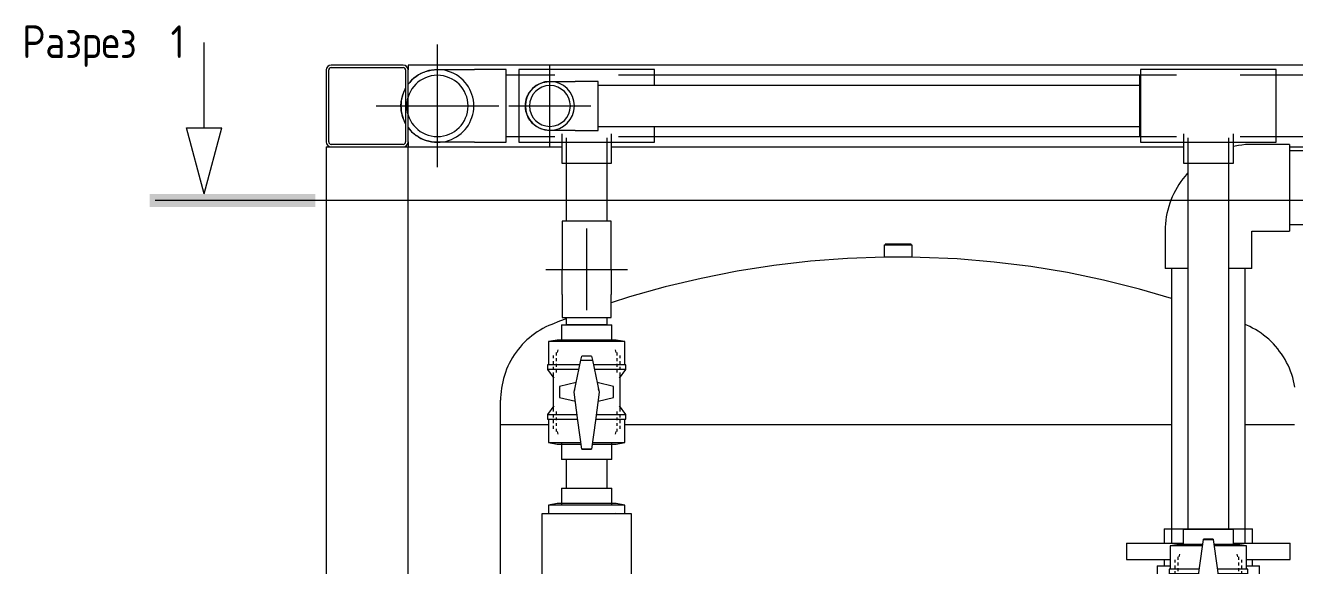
# Model space of a CAD drawing. Header units: millimetres. Extents: x -4001 to 3774, y -595 to 3523.
# Drawn here: x -4001 to -2450, y 2338 to 2999 of the extents above; entities that cross this region are included whole.
import ezdxf

# ---------------------------------------------------------------- set-up
doc = ezdxf.new("R2010")
doc.units = ezdxf.units.MM
for name, color, linetype, lineweight in [('A-_ANOTSYBL_E', 7, 'Continuous', 9), ('A_--------_E-', 8, 'Continuous', 9), ('M-_EQPT----_E', 7, 'Continuous', 9), ('M-_WATR----_E', 5, 'Continuous', 9), ('S-_STRL----_A', 7, 'Continuous', 9)]:
    doc.layers.add(name, color=color, linetype=linetype, lineweight=lineweight)
doc.styles.add('GOST Common_1', font='GOST_Common.ttf', dxfattribs={"width": 0.9, "height": 40})

# ---------------------------------------------------------------- blocks, each defined once
blk = doc.blocks.new('PNS-0100 MAIN FRAME - ASY PNS-0100 MAIN FRAME_iam-651195-Разрез 3')
at = {"layer": 'A_--------_E-'}
for p, q in [((-1888.4, 2950), (-3533.2, 2950)), ((-3533.2, 2950), (-3533.2, 2944)), ((-3533.2, 2856), (-3533.2, 2850)), ((-3633.2, 2850), (-3633.2, 100)), ((-3633.2, 2850), (-3627.2, 2850)), ((-3539.2, 2850), (-3533.2, 2850)), ((-3533.2, 100), (-3533.2, 2850)), ((-3533.2, 2850), (-3345.5, 2850)), ((-3284.5, 2850), (-2585.6, 2850)), ((-2456.1, 2850), (-2294.2, 2850))]:
    blk.add_line(p, q, dxfattribs=at)
at = {"layer": 'S-_STRL----_A'}
for p, q in [((-3539.2, 2950), (-3627.2, 2950)), ((-3633.2, 2944), (-3633.2, 2856)), ((-3630.2, 2856), (-3630.2, 2944)), ((-3627.2, 2947), (-3539.2, 2947)), ((-3536.2, 2944), (-3536.2, 2856)), ((-3533.2, 2856), (-3533.2, 2944)), ((-3539.2, 2853), (-3627.2, 2853)), ((-3627.2, 2850), (-3539.2, 2850))]:
    blk.add_line(p, q, dxfattribs=at)
for centre, radius, start, end in [((-3627.2, 2944), 6, 90, 180), ((-3539.2, 2944), 6, 0, 90), ((-3627.2, 2944), 3, 90, 180), ((-3539.2, 2944), 3, 0, 90), ((-3627.2, 2856), 6, 180, 270), ((-3627.2, 2856), 3, 180, 270), ((-3539.2, 2856), 3, 270, 0), ((-3539.2, 2856), 6, 270, 0)]:
    blk.add_arc(centre, radius, start, end, dxfattribs=at)
blk = doc.blocks.new('PNS-0100 MAIN FRAME - Standard-550811-Разрез 3')
blk.add_blockref('PNS-0100 MAIN FRAME - ASY PNS-0100 MAIN FRAME_iam-651195-Разрез 3', (0, 0))
blk = doc.blocks.new('PNS-Filter column D1000 _Left side_ - ASY PNS-Filter column D1000_iam-892261-Разрез 3')
at = {"layer": 'A_--------_E-'}
for p, q in [((-2950.9, 2714.6), (-2950.9, 2730)), ((-2950.9, 2730), (-2934.2, 2730)), ((-2934.2, 2715), (-2950.9, 2715)), ((-2934.2, 2730), (-2917.4, 2730)), ((-2917.4, 2715), (-2934.2, 2715)), ((-2917.4, 2730), (-2917.4, 2714.6)), ((-3420.2, 2510.1), (-3420.2, 2540.1)), ((-3420.2, 610.1), (-3420.2, 2510.1)), ((-3420.2, 2510.1), (-3420.1, 2510.1)), ((-3420.1, 2510.1), (-3418.7, 2510.1)), ((-3418.6, 2510.1), (-3417.3, 2510.1)), ((-3417.3, 2510.1), (-3413.9, 2510.1)), ((-3413.8, 2510.1), (-3411.2, 2510.1)), ((-3411.2, 2510.1), (-3406.4, 2510.1)), ((-3406.4, 2510.1), (-3402.1, 2510.1)), ((-3402.1, 2510.1), (-3395.8, 2510.1)), ((-3395.8, 2510.1), (-3390, 2510.1)), ((-3390, 2510.1), (-3382.2, 2510.1)), ((-3382.2, 2510.1), (-3375, 2510.1)), ((-3375, 2510.1), (-3365.8, 2510.1)), ((-3365.8, 2510.1), (-3361.8, 2510.1)), ((-3268.4, 2510.1), (-3260.8, 2510.1)), ((-3260.8, 2510.1), (-3245.5, 2510.1)), ((-3245.5, 2510.1), (-3231.1, 2510.1)), ((-3231.2, 2510.1), (-3214.9, 2510.1)), ((-3214.9, 2510.1), (-3199.6, 2510.1)), ((-3199.6, 2510.1), (-3182.4, 2510.1)), ((-3182.5, 2510.1), (-3166.4, 2510.1)), ((-3166.4, 2510.1), (-3148.3, 2510.1)), ((-3148.5, 2510.1), (-3131.7, 2510.1)), ((-3131.7, 2510.1), (-3113.1, 2510.1)), ((-3113.1, 2510.1), (-3095.7, 2510.1)), ((-3095.7, 2510.1), (-3076.6, 2510.1)), ((-3076.6, 2510.1), (-3058.8, 2510.1)), ((-3058.8, 2510.1), (-3039.2, 2510.1)), ((-3039.2, 2510.1), (-3021, 2510.1)), ((-3021, 2510.1), (-3001.2, 2510.1)), ((-3001.2, 2510.1), (-2982.7, 2510.1)), ((-2982.7, 2510.1), (-2962.7, 2510.1)), ((-2962.7, 2510.1), (-2944.1, 2510.1)), ((-2944.1, 2510.1), (-2934.2, 2510.1)), ((-2934.2, 2510.1), (-2924, 2510.1)), ((-2924, 2510.1), (-2905.4, 2510.1)), ((-2905.5, 2510.1), (-2885.4, 2510.1)), ((-2885.4, 2510.1), (-2867, 2510.1)), ((-2867, 2510.1), (-2847.1, 2510.1)), ((-2847.2, 2510.1), (-2828.9, 2510.1)), ((-2828.9, 2510.1), (-2809.4, 2510.1)), ((-2809.4, 2510.1), (-2791.5, 2510.1)), ((-2791.5, 2510.1), (-2772.4, 2510.1)), ((-2772.4, 2510.1), (-2755.1, 2510.1)), ((-2755.1, 2510.1), (-2736.5, 2510.1)), ((-2736.5, 2510.1), (-2719.7, 2510.1)), ((-2720.4, 2510.1), (-2701.8, 2510.1)), ((-2701.8, 2510.1), (-2685.7, 2510.1)), ((-2685.7, 2510.1), (-2668.6, 2510.1)), ((-2668.6, 2510.1), (-2653.3, 2510.1)), ((-2653.3, 2510.1), (-2637, 2510.1)), ((-2637, 2510.1), (-2622.7, 2510.1)), ((-2622.7, 2510.1), (-2607.4, 2510.1)), ((-2607.4, 2510.1), (-2600, 2510.1)), ((-2509.8, 2510.1), (-2502.5, 2510.1)), ((-2502.5, 2510.1), (-2493.2, 2510.1)), ((-2493.2, 2510.1), (-2486.1, 2510.1)), ((-2486.1, 2510.1), (-2478.2, 2510.1)), ((-2478.2, 2510.1), (-2472.6, 2510.1)), ((-2472.6, 2510.1), (-2466.1, 2510.1)), ((-2466.1, 2510.1), (-2462, 2510.1)), ((-2462, 2510.1), (-2457, 2510.1)), ((-2457, 2510.1), (-2454.5, 2510.1)), ((-2454.4, 2510.1), (-2450.9, 2510.1)), ((-2450.9, 2510.1), (-2449.8, 2510.1))]:
    blk.add_line(p, q, dxfattribs=at)
at = {"layer": 'A_--------_E-', "flags": 128}
for points in [[(-2950.9, 2715), (-2996.1, 2713.4), (-3041.2, 2710), (-3086.2, 2704.9), (-3130.9, 2697.9), (-3175.2, 2689.1), (-3219.2, 2678.6), (-3262.8, 2666.3), (-3285, 2659.1)], [(-2600.1, 2664.6), (-2639.3, 2676), (-2683.2, 2686.9), (-2727.5, 2696.1), (-2772.1, 2703.4), (-2817, 2709), (-2862.1, 2712.8), (-2907.3, 2714.8), (-2917.4, 2715)], [(-3340, 2639.7), (-3348.2, 2636.6), (-3357.6, 2632.8)], [(-3357.6, 2632.8), (-3361.3, 2631.3), (-3364.9, 2629.6), (-3368.5, 2627.7), (-3371.9, 2625.7), (-3375.3, 2623.6), (-3378.6, 2621.3), (-3381.8, 2618.9), (-3384.9, 2616.4), (-3387.9, 2613.7), (-3390.8, 2610.9), (-3393.6, 2608.1), (-3396.2, 2605.1), (-3398.8, 2602), (-3401.2, 2598.8), (-3403.5, 2595.5), (-3405.6, 2592.1), (-3407.6, 2588.7), (-3409.5, 2585.1), (-3411.2, 2581.5), (-3412.8, 2577.9), (-3414.2, 2574.1), (-3415.5, 2570.3), (-3416.6, 2566.5), (-3417.6, 2562.6), (-3418.4, 2558.7), (-3419.1, 2554.8), (-3419.6, 2550.8), (-3420, 2546.8), (-3420.2, 2542.8), (-3420.2, 2540.1)], [(-2449.5, 2556.1), (-2450.2, 2560), (-2451.1, 2563.9), (-2452.1, 2567.8), (-2453.3, 2571.6), (-2454.6, 2575.4), (-2456.1, 2579.1), (-2457.7, 2582.7), (-2459.5, 2586.3), (-2461.4, 2589.8), (-2463.5, 2593.2), (-2465.7, 2596.6), (-2468, 2599.8), (-2470.4, 2603), (-2473, 2606.1), (-2475.7, 2609), (-2478.5, 2611.9), (-2481.4, 2614.6), (-2484.5, 2617.2), (-2487.6, 2619.7), (-2490.8, 2622), (-2494.2, 2624.3), (-2497.6, 2626.4), (-2501.1, 2628.3), (-2504.6, 2630.1), (-2508.3, 2631.8), (-2510.1, 2632.6)]]:
    blk.add_lwpolyline(points, dxfattribs=at)
blk = doc.blocks.new('PNS-Filter column D1000 _Left side_ - Standard-896179-Разрез 3')
at = {"layer": 'M-_EQPT----_E'}
for p, q in [((-2950.2, 2731), (-2950.2, 2730)), ((-2934.2, 2731), (-2950.2, 2731)), ((-2918.2, 2731), (-2934.2, 2731)), ((-2918.2, 2730), (-2918.2, 2731))]:
    blk.add_line(p, q, dxfattribs=at)
blk.add_blockref('PNS-Filter column D1000 _Left side_ - ASY PNS-Filter column D1000_iam-892261-Разрез 3', (0, 0))
blk = doc.blocks.new('COMER_ST10_U-PVC бурт под фланец с гладкой поверхностью red - DN20 - DN225-V56-Разрез 3')
at = {"layer": 'M-_WATR----_E', "lineweight": 20}
for p, q in [((-2609.1, 2382.5), (-2609.1, 2365)), ((-2501.1, 2365), (-2501.1, 2382.5)), ((-2609.1, 2345), (-2609.1, 2337.5)), ((-2501.1, 2337.5), (-2501.1, 2345)), ((-2617.6, 2337.5), (-2617.6, 2326.5)), ((-2492.6, 2326.5), (-2492.6, 2337.5))]:
    blk.add_line(p, q, dxfattribs=at)
for centre, major_axis, start_param, end_param in [((-2555.1, 2382.5), (54, 0), 3.141593, 4.228994), ((-2555.1, 2382.5), (54, 0), 5.195784, 6.283185), ((-2555.1, 2337.5), (-62.5, 0), 0, 0.720667), ((-2555.1, 2337.5), (62.5, 0), 5.562518, 6.283185), ((-2555.1, 2326.5), (62.5, 0), 3.141593, 3.84611), ((-2555.1, 2326.5), (-62.5, 0), 2.437076, 3.141593)]:
    blk.add_ellipse(centre, major_axis=major_axis, ratio=0.00001, start_param=start_param, end_param=end_param, dxfattribs=at)
blk = doc.blocks.new('COMER_BR00_U-PVC свободный фланец red - DN15 - DN200-V58-Разрез 3')
at = {"layer": 'M-_WATR----_E', "lineweight": 20}
for p, q in [((-2655.1, 2365), (-2655.1, 2345)), ((-2455.1, 2345), (-2455.1, 2365))]:
    blk.add_line(p, q, dxfattribs=at)
for centre, start_param, end_param in [((-2555.1, 2365), 3.141593, 4.397204), ((-2555.1, 2365), 5.027574, 6.283185), ((-2555.1, 2345), 3.141593, 4.225154), ((-2555.1, 2345), 5.199624, 6.283185)]:
    blk.add_ellipse(centre, major_axis=(100, 0), ratio=0.00001, start_param=start_param, end_param=end_param, dxfattribs=at)
blk = doc.blocks.new('COMER_EL50_U-PVC отвод 90 - DN16-DN315 _Grey_-V69-Разрез 3')
at = {"layer": 'M-_WATR----_E', "color": 136, "lineweight": 20}
for p, q in [((-3413.4, 2944.5), (-3452.1, 2944.5)), ((-3413.4, 2900), (-3413.4, 2944.5)), ((-3413.4, 2855.5), (-3413.4, 2900)), ((-3452.1, 2855.5), (-3413.4, 2855.5))]:
    blk.add_line(p, q, dxfattribs=at)
at = {"layer": 'M-_WATR----_E', "color": 136, "lineweight": 20, "flags": 128}
for points in [[(-3533.1, 2926.6), (-3532, 2928), (-3530.8, 2929.3), (-3529.6, 2930.7), (-3528.4, 2931.9), (-3527.1, 2933.1), (-3525.7, 2934.3), (-3524.4, 2935.4), (-3522.9, 2936.4), (-3521.4, 2937.4), (-3519.9, 2938.4), (-3518.4, 2939.2), (-3516.8, 2940), (-3515.2, 2940.8), (-3513.5, 2941.5), (-3511.8, 2942.1), (-3510.2, 2942.6), (-3508.4, 2943.1), (-3506.7, 2943.5), (-3505, 2943.8), (-3503.2, 2944.1), (-3501.4, 2944.3), (-3499.7, 2944.4), (-3497.9, 2944.5), (-3497.4, 2944.5)], [(-3497.4, 2944.5), (-3497.4, 2944.5), (-3497.2, 2944.5), (-3497.1, 2944.5), (-3496.8, 2944.5), (-3496.5, 2944.5), (-3496.1, 2944.5), (-3495.6, 2944.5), (-3495.1, 2944.5), (-3494.5, 2944.5), (-3493.8, 2944.5), (-3493.1, 2944.5), (-3492.3, 2944.5), (-3491.4, 2944.5), (-3490.5, 2944.5), (-3489.5, 2944.5), (-3488.4, 2944.5), (-3487.3, 2944.5), (-3486.1, 2944.5), (-3484.9, 2944.5), (-3483.7, 2944.5), (-3482.3, 2944.5), (-3481, 2944.5), (-3479.5, 2944.5), (-3478.1, 2944.5), (-3476.6, 2944.5), (-3475, 2944.5), (-3473.4, 2944.5), (-3471.8, 2944.5), (-3470.2, 2944.5), (-3468.5, 2944.5), (-3466.8, 2944.5), (-3465.1, 2944.5), (-3463.3, 2944.5), (-3461.6, 2944.5), (-3459.8, 2944.5), (-3458, 2944.5), (-3456.2, 2944.5), (-3454.4, 2944.5), (-3452.6, 2944.5), (-3452.1, 2944.5)], [(-3541.9, 2900), (-3541.9, 2901.8), (-3541.8, 2903.6), (-3541.6, 2905.3), (-3541.3, 2907.1), (-3541, 2908.8), (-3540.6, 2910.6), (-3540.2, 2912.3), (-3539.6, 2914), (-3539, 2915.7), (-3538.4, 2917.3), (-3537.7, 2918.9), (-3536.9, 2920.5), (-3536.2, 2921.8)], [(-3536.2, 2878.2), (-3536.6, 2879), (-3537.4, 2880.6), (-3538.2, 2882.2), (-3538.9, 2883.9), (-3539.5, 2885.5), (-3540, 2887.2), (-3540.5, 2889), (-3540.9, 2890.7), (-3541.2, 2892.4), (-3541.5, 2894.2), (-3541.7, 2896), (-3541.8, 2897.7), (-3541.9, 2899.5), (-3541.9, 2900)], [(-3497.4, 2855.5), (-3499.2, 2855.5), (-3500.9, 2855.6), (-3502.7, 2855.8), (-3504.5, 2856.1), (-3506.2, 2856.4), (-3508, 2856.8), (-3509.7, 2857.2), (-3511.4, 2857.8), (-3513.1, 2858.3), (-3514.7, 2859), (-3516.3, 2859.7), (-3517.9, 2860.5), (-3519.5, 2861.4), (-3521, 2862.3), (-3522.5, 2863.3), (-3524, 2864.3), (-3525.4, 2865.4), (-3526.7, 2866.5), (-3528, 2867.7), (-3529.3, 2869), (-3530.5, 2870.3), (-3531.7, 2871.6), (-3532.8, 2873), (-3533.2, 2873.6)], [(-3452.1, 2855.5), (-3453.9, 2855.5), (-3455.7, 2855.5), (-3457.5, 2855.5), (-3459.3, 2855.5), (-3461.1, 2855.5), (-3462.9, 2855.5), (-3464.6, 2855.5), (-3466.3, 2855.5), (-3468, 2855.5), (-3469.7, 2855.5), (-3471.4, 2855.5), (-3473, 2855.5), (-3474.6, 2855.5), (-3476.2, 2855.5), (-3477.7, 2855.5), (-3479.1, 2855.5), (-3480.6, 2855.5), (-3482, 2855.5), (-3483.3, 2855.5), (-3484.6, 2855.5), (-3485.8, 2855.5), (-3487, 2855.5), (-3488.1, 2855.5), (-3489.2, 2855.5), (-3490.2, 2855.5), (-3491.2, 2855.5), (-3492, 2855.5), (-3492.9, 2855.5), (-3493.6, 2855.5), (-3494.3, 2855.5), (-3494.9, 2855.5), (-3495.5, 2855.5), (-3496, 2855.5), (-3496.4, 2855.5), (-3496.7, 2855.5), (-3497, 2855.5), (-3497.2, 2855.5), (-3497.3, 2855.5), (-3497.4, 2855.5), (-3497.4, 2855.5)]]:
    blk.add_lwpolyline(points, dxfattribs=at)
at = {"layer": 'M-_WATR----_E', "color": 136, "lineweight": 20}
for start, end in [(0.0007, 144.1747), (150.8555, 180.0007), (180.0007, 209.1441), (215.8253, 0.0007)]:
    blk.add_arc((-3497.4, 2900), 44.5, start, end, dxfattribs=at)
blk = doc.blocks.new('Тройник клеевой - d 20-315 мм-952245-Разрез 3')
at = {"layer": 'M-_WATR----_E', "color": 136, "lineweight": 20}
for p, q in [((-3354, 2944.5), (-3398, 2944.5)), ((-3398, 2944.5), (-3397.9, 2855.5)), ((-3315, 2944.5), (-3354, 2944.5)), ((-3276, 2944.5), (-3315, 2944.5)), ((-3232, 2944.5), (-3276, 2944.5)), ((-3232, 2925.2), (-3232, 2944.5)), ((-3232, 2855.5), (-3232, 2874.8)), ((-3397.9, 2855.5), (-3353.9, 2855.5)), ((-3353.9, 2855.5), (-3314.9, 2855.5)), ((-3345.5, 2865.7), (-3345.5, 2861)), ((-3345.5, 2861), (-3345.5, 2830)), ((-3314.9, 2855.5), (-3275.9, 2855.5)), ((-3284.5, 2861), (-3284.5, 2865.7)), ((-3284.5, 2830), (-3284.5, 2861)), ((-3275.9, 2855.5), (-3232, 2855.5)), ((-3345.5, 2830), (-3284.5, 2830))]:
    blk.add_line(p, q, dxfattribs=at)
blk = doc.blocks.new('COMER_EL50_U-PVC отвод 90 - DN16-DN315 _Grey_-V70-Разрез 3')
at = {"layer": 'M-_WATR----_E', "color": 136, "lineweight": 20}
for p, q in [((-3345, 2759), (-3345, 2730.8)), ((-3315, 2759), (-3345, 2759)), ((-3285, 2759), (-3315, 2759)), ((-3285, 2730.8), (-3285, 2759))]:
    blk.add_line(p, q, dxfattribs=at)
at = {"layer": 'M-_WATR----_E', "color": 136, "lineweight": 20, "flags": 128}
for points in [[(-3345, 2730.8), (-3345, 2729.6), (-3345, 2728.3), (-3345, 2727.1), (-3345, 2725.9), (-3345, 2724.7), (-3345, 2723.5), (-3345, 2722.3), (-3345, 2721.1), (-3345, 2720), (-3345, 2718.8), (-3345, 2717.7), (-3345, 2716.6), (-3345, 2715.5), (-3345, 2714.4), (-3345, 2713.4), (-3345, 2712.4), (-3345, 2711.4), (-3345, 2710.5), (-3345, 2709.6), (-3345, 2708.7), (-3345, 2707.9), (-3345, 2707.1), (-3345, 2706.3), (-3345, 2705.6), (-3345, 2704.9), (-3345, 2704.2), (-3345, 2703.6), (-3345, 2703.1), (-3345, 2702.6), (-3345, 2702.1), (-3345, 2701.7), (-3345, 2701.3), (-3345, 2701), (-3345, 2700.7), (-3345, 2700.4), (-3345, 2700.3), (-3345, 2700.1), (-3345, 2700), (-3345, 2700), (-3345, 2700)], [(-3285, 2700), (-3285, 2700), (-3285, 2700.1), (-3285, 2700.2), (-3285, 2700.4), (-3285, 2700.6), (-3285, 2700.9), (-3285, 2701.2), (-3285, 2701.6), (-3285, 2702), (-3285, 2702.4), (-3285, 2702.9), (-3285, 2703.5), (-3285, 2704.1), (-3285, 2704.7), (-3285, 2705.4), (-3285, 2706.1), (-3285, 2706.9), (-3285, 2707.6), (-3285, 2708.5), (-3285, 2709.3), (-3285, 2710.2), (-3285, 2711.2), (-3285, 2712.1), (-3285, 2713.1), (-3285, 2714.2), (-3285, 2715.2), (-3285, 2716.3), (-3285, 2717.4), (-3285, 2718.5), (-3285, 2719.6), (-3285, 2720.8), (-3285, 2722), (-3285, 2723.2), (-3285, 2724.4), (-3285, 2725.6), (-3285, 2726.8), (-3285, 2728), (-3285, 2729.2), (-3285, 2730.5), (-3285, 2730.8)]]:
    blk.add_lwpolyline(points, dxfattribs=at)
blk = doc.blocks.new('COMER_EL50_U-PVC отвод 90 - DN16-DN315 _Grey_-V71-Разрез 3')
at = {"layer": 'M-_WATR----_E', "color": 136, "lineweight": 20}
for p, q in [((-3345, 2669.2), (-3345, 2641)), ((-3285, 2641), (-3285, 2669.2)), ((-3345, 2641), (-3315, 2641)), ((-3315, 2641), (-3285, 2641))]:
    blk.add_line(p, q, dxfattribs=at)
at = {"layer": 'M-_WATR----_E', "color": 136, "lineweight": 20, "flags": 128}
for points in [[(-3345, 2669.2), (-3345, 2670.4), (-3345, 2671.7), (-3345, 2672.9), (-3345, 2674.1), (-3345, 2675.3), (-3345, 2676.5), (-3345, 2677.7), (-3345, 2678.9), (-3345, 2680.1), (-3345, 2681.2), (-3345, 2682.3), (-3345, 2683.4), (-3345, 2684.5), (-3345, 2685.6), (-3345, 2686.6), (-3345, 2687.6), (-3345, 2688.6), (-3345, 2689.5), (-3345, 2690.4), (-3345, 2691.3), (-3345, 2692.1), (-3345, 2692.9), (-3345, 2693.7), (-3345, 2694.4), (-3345, 2695.1), (-3345, 2695.8), (-3345, 2696.4), (-3345, 2696.9), (-3345, 2697.4), (-3345, 2697.9), (-3345, 2698.3), (-3345, 2698.7), (-3345, 2699), (-3345, 2699.3), (-3345, 2699.6), (-3345, 2699.7), (-3345, 2699.9), (-3345, 2700)], [(-3285, 2699.9), (-3285, 2699.8), (-3285, 2699.6), (-3285, 2699.4), (-3285, 2699.1), (-3285, 2698.8), (-3285, 2698.4), (-3285, 2698), (-3285, 2697.6), (-3285, 2697.1), (-3285, 2696.5), (-3285, 2695.9), (-3285, 2695.3), (-3285, 2694.6), (-3285, 2693.9), (-3285, 2693.1), (-3285, 2692.4), (-3285, 2691.5), (-3285, 2690.7), (-3285, 2689.8), (-3285, 2688.8), (-3285, 2687.9), (-3285, 2686.9), (-3285, 2685.8), (-3285, 2684.8), (-3285, 2683.7), (-3285, 2682.6), (-3285, 2681.5), (-3285, 2680.4), (-3285, 2679.2), (-3285, 2678), (-3285, 2676.8), (-3285, 2675.6), (-3285, 2674.4), (-3285, 2673.2), (-3285, 2672), (-3285, 2670.8), (-3285, 2669.5), (-3285, 2669.2)]]:
    blk.add_lwpolyline(points, dxfattribs=at)
blk = doc.blocks.new('COMER_industrial series - BVI10050-V73-Разрез 3')
at = {"layer": 'M-_WATR----_E', "color": 136, "lineweight": 20}
for p, q in [((-3345.8, 2632.4), (-3345.8, 2612.7)), ((-3345.8, 2632.4), (-3284.2, 2632.4)), ((-3284.2, 2612.7), (-3284.2, 2632.4)), ((-3351, 2613.6), (-3361.6, 2611.8)), ((-3361.6, 2611.8), (-3361.6, 2583.3)), ((-3268.3, 2611.8), (-3361.6, 2611.8)), ((-3279, 2613.6), (-3351, 2613.6)), ((-3268.3, 2611.8), (-3279, 2613.6)), ((-3268.3, 2583.3), (-3268.3, 2611.8)), ((-3356, 2594.9), (-3356, 2591.4)), ((-3352.2, 2598.4), (-3352.2, 2594.9)), ((-3352.2, 2591.4), (-3352.2, 2587.9)), ((-3350.2, 2601.7), (-3351, 2598.4)), ((-3322, 2589), (-3321, 2593.8)), ((-3309, 2593.8), (-3321, 2593.8)), ((-3309, 2593.8), (-3307.9, 2589)), ((-3279, 2598.4), (-3279.7, 2601.7)), ((-3277.7, 2594.9), (-3277.7, 2598.4)), ((-3277.7, 2587.9), (-3277.7, 2591.4)), ((-3274, 2591.4), (-3274, 2594.9)), ((-3363, 2583.3), (-3363, 2577.5)), ((-3323.2, 2583.3), (-3363, 2583.3)), ((-3363, 2577.5), (-3355, 2566.8)), ((-3324.5, 2577.5), (-3363, 2577.5)), ((-3356, 2587.9), (-3356, 2584.5)), ((-3356, 2581), (-3356, 2577.5)), ((-3352.2, 2584.5), (-3352.2, 2581)), ((-3352.2, 2577.5), (-3352.2, 2574)), ((-3322, 2589), (-3307.9, 2589)), ((-3267, 2583.3), (-3306.7, 2583.3)), ((-3267, 2577.5), (-3305.5, 2577.5)), ((-3277.7, 2581), (-3277.7, 2584.5)), ((-3277.7, 2574), (-3277.7, 2577.5)), ((-3275, 2566.8), (-3267, 2577.5)), ((-3274, 2584.5), (-3274, 2587.9)), ((-3274, 2577.5), (-3274, 2581)), ((-3267, 2577.5), (-3267, 2583.3)), ((-3356, 2574), (-3356, 2526)), ((-3327.9, 2561.5), (-3348, 2556.6)), ((-3282, 2556.6), (-3302, 2561.5)), ((-3274, 2526), (-3274, 2574)), ((-3348, 2556.6), (-3348, 2543.4)), ((-3282, 2543.4), (-3282, 2556.6)), ((-3355, 2533.2), (-3363, 2522.5)), ((-3348, 2543.4), (-3328.8, 2538.8)), ((-3301.1, 2538.8), (-3282, 2543.4)), ((-3267, 2522.5), (-3275, 2533.2)), ((-3363, 2522.5), (-3363, 2516.7)), ((-3363, 2522.5), (-3326.7, 2522.5)), ((-3363, 2516.7), (-3325.9, 2516.7)), ((-3361.6, 2516.7), (-3361.6, 2488.2)), ((-3356, 2522.5), (-3356, 2519)), ((-3356, 2515.5), (-3356, 2512.1)), ((-3352.2, 2526), (-3352.2, 2522.5)), ((-3352.2, 2519), (-3352.2, 2515.5)), ((-3304, 2516.7), (-3267, 2516.7)), ((-3303.2, 2522.5), (-3267, 2522.5)), ((-3277.7, 2522.5), (-3277.7, 2526)), ((-3277.7, 2515.5), (-3277.7, 2519)), ((-3274, 2519), (-3274, 2522.5)), ((-3274, 2512.1), (-3274, 2515.5)), ((-3268.3, 2488.2), (-3268.3, 2516.7)), ((-3267, 2516.7), (-3267, 2522.5)), ((-3356, 2508.6), (-3356, 2505.1)), ((-3352.2, 2512.1), (-3352.2, 2508.6)), ((-3352.2, 2505.1), (-3352.2, 2501.6)), ((-3351, 2501.6), (-3350.2, 2498.3)), ((-3279.7, 2498.3), (-3279, 2501.6)), ((-3277.7, 2508.6), (-3277.7, 2512.1)), ((-3277.7, 2501.6), (-3277.7, 2505.1)), ((-3274, 2505.1), (-3274, 2508.6)), ((-3361.6, 2488.2), (-3351, 2486.4)), ((-3361.6, 2488.2), (-3322.1, 2488.2)), ((-3351, 2486.4), (-3321.8, 2486.4)), ((-3345.8, 2487.3), (-3345.8, 2467.6)), ((-3308.1, 2486.4), (-3279, 2486.4)), ((-3307.8, 2488.2), (-3268.3, 2488.2)), ((-3284.2, 2467.6), (-3284.2, 2487.3)), ((-3279, 2486.4), (-3268.3, 2488.2)), ((-3284.2, 2467.6), (-3345.8, 2467.6)), ((-3321, 2480), (-3321, 2480.2)), ((-3308.9, 2480.2), (-3321, 2480.2)), ((-3321, 2480), (-3309, 2480)), ((-3308.9, 2480.2), (-3309, 2480))]:
    blk.add_line(p, q, dxfattribs=at)
at = {"layer": 'M-_WATR----_E', "color": 136, "lineweight": 20, "flags": 128}
for points in [[(-3330.3, 2550), (-3326.1, 2569.6), (-3322, 2589)], [(-3307.9, 2589), (-3303.8, 2569.6), (-3299.6, 2550)], [(-3321, 2480.2), (-3325.6, 2515.2), (-3330.3, 2550)], [(-3299.6, 2550), (-3304.3, 2515.2), (-3308.9, 2480.2)]]:
    blk.add_lwpolyline(points, dxfattribs=at)
at = {"layer": 'M-_WATR----_E', "color": 136, "lineweight": 20}
for start, end in [(162.5293, 170.6489), (9.3511, 17.4707), (7.568, 14.03)]:
    blk.add_arc((-3315, 2550), 15.1, start, end, dxfattribs=at)
blk = doc.blocks.new('COMER_industrial series - BVI10-EL050-V74-Разрез 3')
at = {"layer": 'M-_WATR----_E', "color": 136, "lineweight": 20}
for p, q in [((-3345.8, 2432.4), (-3345.8, 2412.7)), ((-3345.8, 2432.4), (-3284.2, 2432.4)), ((-3284.2, 2412.7), (-3284.2, 2432.4)), ((-3351, 2413.6), (-3361.6, 2411.8)), ((-3361.6, 2411.8), (-3361.6, 2401)), ((-3268.3, 2411.8), (-3361.6, 2411.8)), ((-3279, 2413.6), (-3351, 2413.6)), ((-3268.3, 2411.8), (-3279, 2413.6)), ((-3268.3, 2401), (-3268.3, 2411.8)), ((-3369.9, 2401), (-3369.9, 2220)), ((-3260, 2401), (-3369.9, 2401)), ((-3350.2, 2401.7), (-3350.4, 2401)), ((-3279.5, 2401), (-3279.7, 2401.7)), ((-3260, 2220), (-3260, 2401)), ((-3369.9, 2220), (-3260, 2220))]:
    blk.add_line(p, q, dxfattribs=at)
blk = doc.blocks.new('COMER_EL50_U-PVC отвод 90 - DN16-DN315 _Grey_-V80-Разрез 3')
at = {"layer": 'M-_WATR----_E', "color": 140, "lineweight": 20}
for p, q in [((-2456.1, 2853), (-2501.3, 2853)), ((-2608.1, 2746.2), (-2608.1, 2701)), ((-2502.1, 2701), (-2502.1, 2746.2)), ((-2501.3, 2747), (-2456.1, 2747))]:
    blk.add_line(p, q, dxfattribs=at)
at = {"layer": 'M-_WATR----_E', "color": 140, "lineweight": 20, "flags": 128}
for points in [[(-2501.3, 2853), (-2505.6, 2852.9), (-2509.9, 2852.7), (-2514.1, 2852.2), (-2518.3, 2851.6), (-2522.5, 2850.9), (-2524.6, 2850.4)], [(-2580.1, 2818.3), (-2580.9, 2817.5), (-2583.6, 2814.2), (-2586.3, 2810.9), (-2588.8, 2807.5), (-2591.2, 2803.9), (-2593.4, 2800.3), (-2595.5, 2796.5), (-2597.5, 2792.7), (-2599.2, 2788.8), (-2600.9, 2784.9), (-2602.3, 2780.9), (-2603.6, 2776.8), (-2604.8, 2772.7), (-2605.8, 2768.5), (-2606.6, 2764.4), (-2607.2, 2760.1), (-2607.7, 2755.9), (-2608, 2751.6), (-2608.1, 2747.4), (-2608.1, 2746.2)], [(-2502.1, 2746.2), (-2502.1, 2746.2), (-2502.1, 2746.3), (-2502.1, 2746.3), (-2502.1, 2746.3), (-2502.1, 2746.4), (-2502.1, 2746.4), (-2502.1, 2746.4), (-2502.1, 2746.5), (-2502.1, 2746.5), (-2502.1, 2746.5), (-2502, 2746.5), (-2502, 2746.6), (-2502, 2746.6), (-2502, 2746.6), (-2502, 2746.7), (-2502, 2746.7), (-2501.9, 2746.7), (-2501.9, 2746.7), (-2501.9, 2746.8), (-2501.9, 2746.8), (-2501.9, 2746.8), (-2501.8, 2746.8), (-2501.8, 2746.8), (-2501.8, 2746.9), (-2501.8, 2746.9), (-2501.7, 2746.9), (-2501.7, 2746.9), (-2501.7, 2746.9), (-2501.6, 2746.9), (-2501.6, 2746.9), (-2501.6, 2747), (-2501.6, 2747), (-2501.5, 2747), (-2501.5, 2747), (-2501.5, 2747), (-2501.4, 2747), (-2501.4, 2747), (-2501.4, 2747), (-2501.3, 2747), (-2501.3, 2747)]]:
    blk.add_lwpolyline(points, dxfattribs=at)
at = {"layer": 'M-_WATR----_E', "color": 140, "lineweight": 20}
for centre, major_axis, ratio, start_param, end_param in [((-2456.1, 2800), (0, 53), 0.000026, 0.000041, 3.141593), ((-2555.1, 2701), (-53, 0), 0.000041, 5.205268, 6.283185), ((-2555.1, 2701), (-53, 0), 0.000041, 3.141619, 4.219513)]:
    blk.add_ellipse(centre, major_axis=major_axis, ratio=ratio, start_param=start_param, end_param=end_param, dxfattribs=at)
blk = doc.blocks.new('Тройник клеевой - d 20-315 мм-947772-Разрез 3')
at = {"layer": 'M-_WATR----_E', "color": 142, "lineweight": 20}
for p, q in [((-2594.1, 2944.5), (-2638.1, 2944.5)), ((-2638.1, 2944.5), (-2638.1, 2855.5)), ((-2555.1, 2944.5), (-2594.1, 2944.5)), ((-2516.1, 2944.5), (-2555.1, 2944.5)), ((-2472.1, 2944.5), (-2516.1, 2944.5)), ((-2472.1, 2855.5), (-2472.1, 2944.5)), ((-2638.1, 2855.5), (-2594.1, 2855.5)), ((-2594.1, 2855.5), (-2555.1, 2855.5)), ((-2585.6, 2865.7), (-2585.6, 2861)), ((-2585.6, 2861), (-2585.6, 2830)), ((-2555.1, 2855.5), (-2516.1, 2855.5)), ((-2524.6, 2861), (-2524.6, 2865.7)), ((-2524.6, 2830), (-2524.6, 2861)), ((-2516.1, 2855.5), (-2472.1, 2855.5)), ((-2585.6, 2830), (-2524.6, 2830))]:
    blk.add_line(p, q, dxfattribs=at)
blk = doc.blocks.new('RB90 - Переходное кольцо ПВХ-945385-Разрез 3')
at = {"layer": 'M-_WATR----_E', "color": 142, "lineweight": 20}
for p, q in [((-2608.1, 2937.5), (-2639.1, 2937.5)), ((-2639.1, 2937.5), (-2639.1, 2900)), ((-2594.1, 2937.5), (-2608.1, 2937.5)), ((-2639.1, 2900), (-2639.1, 2862.5)), ((-2639.1, 2862.5), (-2608.1, 2862.5)), ((-2608.1, 2862.5), (-2594.1, 2862.5))]:
    blk.add_line(p, q, dxfattribs=at)
blk = doc.blocks.new('COMER_EL50_U-PVC отвод 90 - DN16-DN315 _Grey_-V82-Разрез 3')
at = {"layer": 'M-_WATR----_E', "color": 142, "lineweight": 20}
for p, q in [((-3300.9, 2930), (-3329.1, 2930)), ((-3300.9, 2900), (-3300.9, 2930)), ((-3300.9, 2870), (-3300.9, 2900)), ((-3329.1, 2870), (-3300.9, 2870))]:
    blk.add_line(p, q, dxfattribs=at)
at = {"layer": 'M-_WATR----_E', "color": 142, "lineweight": 20, "flags": 128}
for points in [[(-3389.9, 2900), (-3389.8, 2901.2), (-3389.8, 2902.4), (-3389.6, 2903.6), (-3389.5, 2904.8), (-3389.3, 2906), (-3389, 2907.1), (-3388.7, 2908.3), (-3388.3, 2909.4), (-3387.9, 2910.6), (-3387.5, 2911.7), (-3387, 2912.8), (-3386.5, 2913.9), (-3385.9, 2914.9), (-3385.3, 2915.9), (-3384.6, 2916.9), (-3383.9, 2917.9), (-3383.2, 2918.9), (-3382.4, 2919.8), (-3381.6, 2920.7), (-3380.8, 2921.5), (-3379.9, 2922.3), (-3379, 2923.1), (-3378, 2923.9), (-3377.1, 2924.6), (-3376.1, 2925.2), (-3375, 2925.9), (-3374, 2926.5), (-3372.9, 2927), (-3371.8, 2927.5), (-3370.7, 2928), (-3369.6, 2928.4), (-3368.5, 2928.7), (-3367.3, 2929.1), (-3366.1, 2929.3), (-3365, 2929.6), (-3363.8, 2929.7), (-3362.6, 2929.9), (-3361.4, 2930), (-3360.2, 2930), (-3359.9, 2930)], [(-3359.9, 2930), (-3359.8, 2930), (-3359.8, 2930), (-3359.6, 2930), (-3359.5, 2930), (-3359.2, 2930), (-3359, 2930), (-3358.7, 2930), (-3358.3, 2930), (-3357.9, 2930), (-3357.4, 2930), (-3356.9, 2930), (-3356.4, 2930), (-3355.8, 2930), (-3355.2, 2930), (-3354.5, 2930), (-3353.8, 2930), (-3353, 2930), (-3352.2, 2930), (-3351.4, 2930), (-3350.5, 2930), (-3349.6, 2930), (-3348.7, 2930), (-3347.7, 2930), (-3346.7, 2930), (-3345.7, 2930), (-3344.7, 2930), (-3343.6, 2930), (-3342.5, 2930), (-3341.4, 2930), (-3340.2, 2930), (-3339.1, 2930), (-3337.9, 2930), (-3336.7, 2930), (-3335.5, 2930), (-3334.3, 2930), (-3333.1, 2930), (-3331.9, 2930), (-3330.6, 2930), (-3329.4, 2930), (-3329.1, 2930)], [(-3359.9, 2870), (-3361.1, 2870), (-3362.3, 2870.1), (-3363.5, 2870.2), (-3364.6, 2870.4), (-3365.8, 2870.6), (-3367, 2870.9), (-3368.2, 2871.2), (-3369.3, 2871.5), (-3370.4, 2871.9), (-3371.5, 2872.4), (-3372.6, 2872.9), (-3373.7, 2873.4), (-3374.8, 2874), (-3375.8, 2874.6), (-3376.8, 2875.2), (-3377.8, 2875.9), (-3378.7, 2876.7), (-3379.6, 2877.4), (-3380.5, 2878.3), (-3381.4, 2879.1), (-3382.2, 2880), (-3383, 2880.9), (-3383.7, 2881.8), (-3384.4, 2882.8), (-3385.1, 2883.8), (-3385.7, 2884.8), (-3386.3, 2885.9), (-3386.9, 2886.9), (-3387.4, 2888), (-3387.8, 2889.1), (-3388.2, 2890.3), (-3388.6, 2891.4), (-3388.9, 2892.6), (-3389.2, 2893.7), (-3389.4, 2894.9), (-3389.6, 2896.1), (-3389.7, 2897.3), (-3389.8, 2898.5), (-3389.9, 2899.7), (-3389.9, 2900)], [(-3329.1, 2870), (-3330.3, 2870), (-3331.5, 2870), (-3332.7, 2870), (-3334, 2870), (-3335.2, 2870), (-3336.4, 2870), (-3337.6, 2870), (-3338.7, 2870), (-3339.9, 2870), (-3341.1, 2870), (-3342.2, 2870), (-3343.3, 2870), (-3344.4, 2870), (-3345.4, 2870), (-3346.5, 2870), (-3347.5, 2870), (-3348.4, 2870), (-3349.4, 2870), (-3350.3, 2870), (-3351.2, 2870), (-3352, 2870), (-3352.8, 2870), (-3353.6, 2870), (-3354.3, 2870), (-3355, 2870), (-3355.6, 2870), (-3356.2, 2870), (-3356.8, 2870), (-3357.3, 2870), (-3357.8, 2870), (-3358.2, 2870), (-3358.6, 2870), (-3358.9, 2870), (-3359.2, 2870), (-3359.4, 2870), (-3359.6, 2870), (-3359.7, 2870), (-3359.8, 2870), (-3359.9, 2870), (-3359.9, 2870)]]:
    blk.add_lwpolyline(points, dxfattribs=at)
at = {"layer": 'M-_WATR----_E', "color": 142, "lineweight": 20}
for start, end in [(0, 180), (180, 360)]:
    blk.add_arc((-3359.9, 2900), 30, start, end, dxfattribs=at)
blk = doc.blocks.new('COMER_industrial series - BVI10050-V83-Разрез 3')
at = {"layer": 'M-_WATR----_E', "color": 142, "lineweight": 20}
for p, q in [((-2585.9, 2382.4), (-2585.9, 2362.7)), ((-2585.9, 2382.4), (-2524.3, 2382.4)), ((-2524.3, 2362.7), (-2524.3, 2382.4)), ((-2591.1, 2363.6), (-2601.8, 2361.8)), ((-2601.8, 2361.8), (-2601.8, 2333.3)), ((-2562.2, 2361.8), (-2601.8, 2361.8)), ((-2562, 2363.6), (-2591.1, 2363.6)), ((-2561.1, 2369.8), (-2561.1, 2370)), ((-2549.1, 2370), (-2561.1, 2370)), ((-2561.1, 2369.8), (-2549.1, 2369.8)), ((-2549.1, 2370), (-2549.1, 2369.8)), ((-2519.1, 2363.6), (-2548.2, 2363.6)), ((-2508.5, 2361.8), (-2548, 2361.8)), ((-2508.5, 2361.8), (-2519.1, 2363.6)), ((-2508.5, 2333.3), (-2508.5, 2361.8)), ((-2596.1, 2344.9), (-2596.1, 2341.4)), ((-2592.4, 2348.4), (-2592.4, 2344.9)), ((-2590.4, 2351.7), (-2591.1, 2348.4)), ((-2519.1, 2348.4), (-2519.8, 2351.7)), ((-2517.9, 2344.9), (-2517.9, 2348.4)), ((-2514.1, 2341.4), (-2514.1, 2344.9)), ((-2603.1, 2333.3), (-2603.1, 2327.5)), ((-2566, 2333.3), (-2603.1, 2333.3)), ((-2603.1, 2327.5), (-2595.1, 2316.8)), ((-2566.8, 2327.5), (-2603.1, 2327.5)), ((-2596.1, 2337.9), (-2596.1, 2334.5)), ((-2596.1, 2331), (-2596.1, 2327.5)), ((-2592.4, 2341.4), (-2592.4, 2337.9)), ((-2592.4, 2334.5), (-2592.4, 2331)), ((-2592.4, 2327.5), (-2592.4, 2324)), ((-2507.1, 2333.3), (-2544.2, 2333.3)), ((-2507.1, 2327.5), (-2543.4, 2327.5)), ((-2517.9, 2337.9), (-2517.9, 2341.4)), ((-2517.9, 2331), (-2517.9, 2334.5)), ((-2517.9, 2324), (-2517.9, 2327.5)), ((-2515.1, 2316.8), (-2507.1, 2327.5)), ((-2514.1, 2334.5), (-2514.1, 2337.9)), ((-2514.1, 2327.5), (-2514.1, 2331)), ((-2507.1, 2327.5), (-2507.1, 2333.3)), ((-2596.1, 2324), (-2596.1, 2276)), ((-2514.1, 2276), (-2514.1, 2324)), ((-2569, 2311.2), (-2588.1, 2306.6)), ((-2588.1, 2306.6), (-2588.1, 2293.4)), ((-2522.1, 2306.6), (-2541.3, 2311.2)), ((-2522.1, 2293.4), (-2522.1, 2306.6)), ((-2595.1, 2283.2), (-2603.1, 2272.5)), ((-2588.1, 2293.4), (-2568, 2288.5)), ((-2542.2, 2288.5), (-2522.1, 2293.4)), ((-2507.1, 2272.5), (-2515.1, 2283.2)), ((-2603.1, 2272.5), (-2603.1, 2266.7)), ((-2603.1, 2272.5), (-2564.6, 2272.5)), ((-2603.1, 2266.7), (-2563.4, 2266.7)), ((-2601.8, 2266.7), (-2601.8, 2238.2)), ((-2596.1, 2272.5), (-2596.1, 2269)), ((-2596.1, 2265.5), (-2596.1, 2262.1)), ((-2592.4, 2276), (-2592.4, 2272.5)), ((-2592.4, 2269), (-2592.4, 2265.5)), ((-2546.9, 2266.7), (-2507.1, 2266.7)), ((-2545.6, 2272.5), (-2507.1, 2272.5)), ((-2517.9, 2272.5), (-2517.9, 2276)), ((-2517.9, 2265.5), (-2517.9, 2269)), ((-2514.1, 2269), (-2514.1, 2272.5)), ((-2514.1, 2262.1), (-2514.1, 2265.5)), ((-2508.5, 2238.2), (-2508.5, 2266.7)), ((-2507.1, 2266.7), (-2507.1, 2272.5)), ((-2596.1, 2258.6), (-2596.1, 2255.1)), ((-2592.4, 2262.1), (-2592.4, 2258.6)), ((-2592.4, 2255.1), (-2592.4, 2251.6)), ((-2591.1, 2251.6), (-2590.4, 2248.3)), ((-2561.1, 2256.2), (-2562.1, 2261)), ((-2548.1, 2261), (-2562.1, 2261)), ((-2561.1, 2256.2), (-2549.1, 2256.2)), ((-2548.1, 2261), (-2549.1, 2256.2)), ((-2519.8, 2248.3), (-2519.1, 2251.6)), ((-2517.9, 2258.6), (-2517.9, 2262.1)), ((-2517.9, 2251.6), (-2517.9, 2255.1)), ((-2514.1, 2255.1), (-2514.1, 2258.6)), ((-2601.8, 2238.2), (-2591.1, 2236.4)), ((-2601.8, 2238.2), (-2508.5, 2238.2)), ((-2591.1, 2236.4), (-2519.1, 2236.4)), ((-2585.9, 2237.3), (-2585.9, 2217.6)), ((-2524.3, 2217.6), (-2524.3, 2237.3)), ((-2519.1, 2236.4), (-2508.5, 2238.2)), ((-2524.3, 2217.6), (-2585.9, 2217.6))]:
    blk.add_line(p, q, dxfattribs=at)
at = {"layer": 'M-_WATR----_E', "color": 142, "lineweight": 20, "flags": 128}
for points in [[(-2570.5, 2300), (-2565.8, 2334.8), (-2561.1, 2369.8)], [(-2549.1, 2369.8), (-2544.4, 2334.8), (-2539.8, 2300)], [(-2562.1, 2261), (-2566.3, 2280.4), (-2570.5, 2300)], [(-2539.8, 2300), (-2544, 2280.4), (-2548.1, 2261)]]:
    blk.add_lwpolyline(points, dxfattribs=at)
at = {"layer": 'M-_WATR----_E', "color": 142, "lineweight": 20}
for radius, start, end in [(15.1, 187.568, 194.03), (15.1, 189.3511, 197.2047), (15.2, 342.7953, 350.6489)]:
    blk.add_arc((-2555.1, 2300), radius, start, end, dxfattribs=at)
blk = doc.blocks.new('Разрез - Имя вида сзади-163743-Разрез 3')
at = {"layer": 'A-_ANOTSYBL_E'}
blk.add_hatch(color=256, dxfattribs=at).paths.add_polyline_path([(-3646.4, 2776.5), (-3646.4, 2792.4), (-3849.1, 2792.4), (-3849.1, 2776.5)])
for p, q in [((-3782.4, 2873.4), (-3782.4, 2977.8)), ((-3782.4, 2792.4), (-3804.1, 2873.4)), ((-3804.1, 2873.4), (-3760.7, 2873.4)), ((-3782.4, 2792.4), (-3760.7, 2873.4))]:
    blk.add_line(p, q, dxfattribs=at)

msp = doc.modelspace()

# ---------------------------------------------------------------- linework, layer by layer
at = {"layer": 'A-_ANOTSYBL_E'}
msp.add_line((3589.4, 2784.5), (-3842.4, 2784.5), dxfattribs=at)
at = {"layer": 'M-_WATR----_E', "color": 136, "lineweight": 20}
for p, q in [((-3497.4, 2825), (-3497.4, 2975)), ((-3354, 2937.5), (-3413.4, 2937.5)), ((-2639.1, 2937.5), (-3276, 2937.5)), ((-3572.4, 2900), (-3422.4, 2900)), ((-3413.4, 2862.5), (-3354, 2862.5)), ((-3340, 2861), (-3340, 2759)), ((-3290, 2759), (-3290, 2861)), ((-3276, 2862.5), (-2639.1, 2862.5)), ((-3314.9, 2650), (-3314.9, 2750)), ((-3364.9, 2700), (-3264.9, 2700)), ((-3340, 2641), (-3340, 2632.5)), ((-3290, 2632.5), (-3290, 2641)), ((-3340, 2632.5), (-3290, 2632.5)), ((-3340, 2467.5), (-3340, 2432.5)), ((-3290, 2467.5), (-3340, 2467.5)), ((-3290, 2432.5), (-3290, 2467.5)), ((-3340, 2432.5), (-3290, 2432.5))]:
    msp.add_line(p, q, dxfattribs=at)
at = {"layer": 'M-_WATR----_E', "color": 142, "lineweight": 20}
for p, q in [((-3359.9, 2850), (-3359.9, 2950)), ((-1541.2, 2937.5), (-2516.1, 2937.5)), ((-2639.1, 2925), (-3300.9, 2925)), ((-3409.9, 2900), (-3309.9, 2900)), ((-3300.9, 2875), (-2639.1, 2875)), ((-2580.1, 2861), (-2580.1, 2382.5)), ((-2530.1, 2382.5), (-2530.1, 2861)), ((-2516.1, 2862.5), (-1541.2, 2862.5)), ((-2580.1, 2382.5), (-2530.1, 2382.5))]:
    msp.add_line(p, q, dxfattribs=at)
at = {"layer": 'M-_WATR----_E', "color": 140, "lineweight": 20}
for p, q in [((-2294.2, 2845), (-2456.1, 2845)), ((-2456.1, 2755), (-2293.7, 2755)), ((-2600.1, 2701), (-2600.1, 2365)), ((-2510.1, 2365), (-2510.1, 2701))]:
    msp.add_line(p, q, dxfattribs=at)
at = {"layer": 'M-_WATR----_E', "color": 136, "lineweight": 20}
for start, end in [(0, 180), (180, 0)]:
    msp.add_arc((-3497.4, 2900), 37.5, start, end, dxfattribs=at)
at = {"layer": 'M-_WATR----_E', "color": 142, "lineweight": 20}
for start, end in [(0, 180), (180, 0)]:
    msp.add_arc((-3359.9, 2900), 25, start, end, dxfattribs=at)

# ---------------------------------------------------------------- block references
at = {"layer": 'A-_ANOTSYBL_E'}
msp.add_blockref('Разрез - Имя вида сзади-163743-Разрез 3', (0, 0), dxfattribs=at)
at = {"layer": 'A_--------_E-'}
msp.add_blockref('PNS-0100 MAIN FRAME - Standard-550811-Разрез 3', (0, 0), dxfattribs=at)
at = {"layer": 'M-_EQPT----_E'}
msp.add_blockref('PNS-Filter column D1000 _Left side_ - Standard-896179-Разрез 3', (0, 0), dxfattribs=at)
at = {"layer": 'M-_WATR----_E', "color": 136, "lineweight": 20}
for name in ['COMER_EL50_U-PVC отвод 90 - DN16-DN315 _Grey_-V69-Разрез 3', 'Тройник клеевой - d 20-315 мм-952245-Разрез 3', 'COMER_EL50_U-PVC отвод 90 - DN16-DN315 _Grey_-V70-Разрез 3', 'COMER_EL50_U-PVC отвод 90 - DN16-DN315 _Grey_-V71-Разрез 3', 'COMER_industrial series - BVI10050-V73-Разрез 3', 'COMER_industrial series - BVI10-EL050-V74-Разрез 3']:
    msp.add_blockref(name, (0, 0), dxfattribs=at)
at = {"layer": 'M-_WATR----_E', "color": 142, "lineweight": 20}
for name in ['RB90 - Переходное кольцо ПВХ-945385-Разрез 3', 'Тройник клеевой - d 20-315 мм-947772-Разрез 3', 'COMER_EL50_U-PVC отвод 90 - DN16-DN315 _Grey_-V82-Разрез 3', 'COMER_industrial series - BVI10050-V83-Разрез 3']:
    msp.add_blockref(name, (0, 0), dxfattribs=at)
at = {"layer": 'M-_WATR----_E', "color": 140, "lineweight": 20}
msp.add_blockref('COMER_EL50_U-PVC отвод 90 - DN16-DN315 _Grey_-V80-Разрез 3', (0, 0), dxfattribs=at)
at = {"layer": 'M-_WATR----_E', "lineweight": 20}
for name in ['COMER_ST10_U-PVC бурт под фланец с гладкой поверхностью red - DN20 - DN225-V56-Разрез 3', 'COMER_BR00_U-PVC свободный фланец red - DN15 - DN200-V58-Разрез 3']:
    msp.add_blockref(name, (0, 0), dxfattribs=at)

# ---------------------------------------------------------------- texts
at = {"layer": 'A-_ANOTSYBL_E', "char_height": 40, "attachment_point": 1, "style": 'GOST Common_1'}
for s, insert, width in [('Разрез', (-4004.8, 2998.6), 193.367), (' 1', (-3845.3, 2998.6), 37.519)]:
    msp.add_mtext(s, dxfattribs=dict(at, insert=insert, width=width))

doc.saveas('drawing.dxf')
